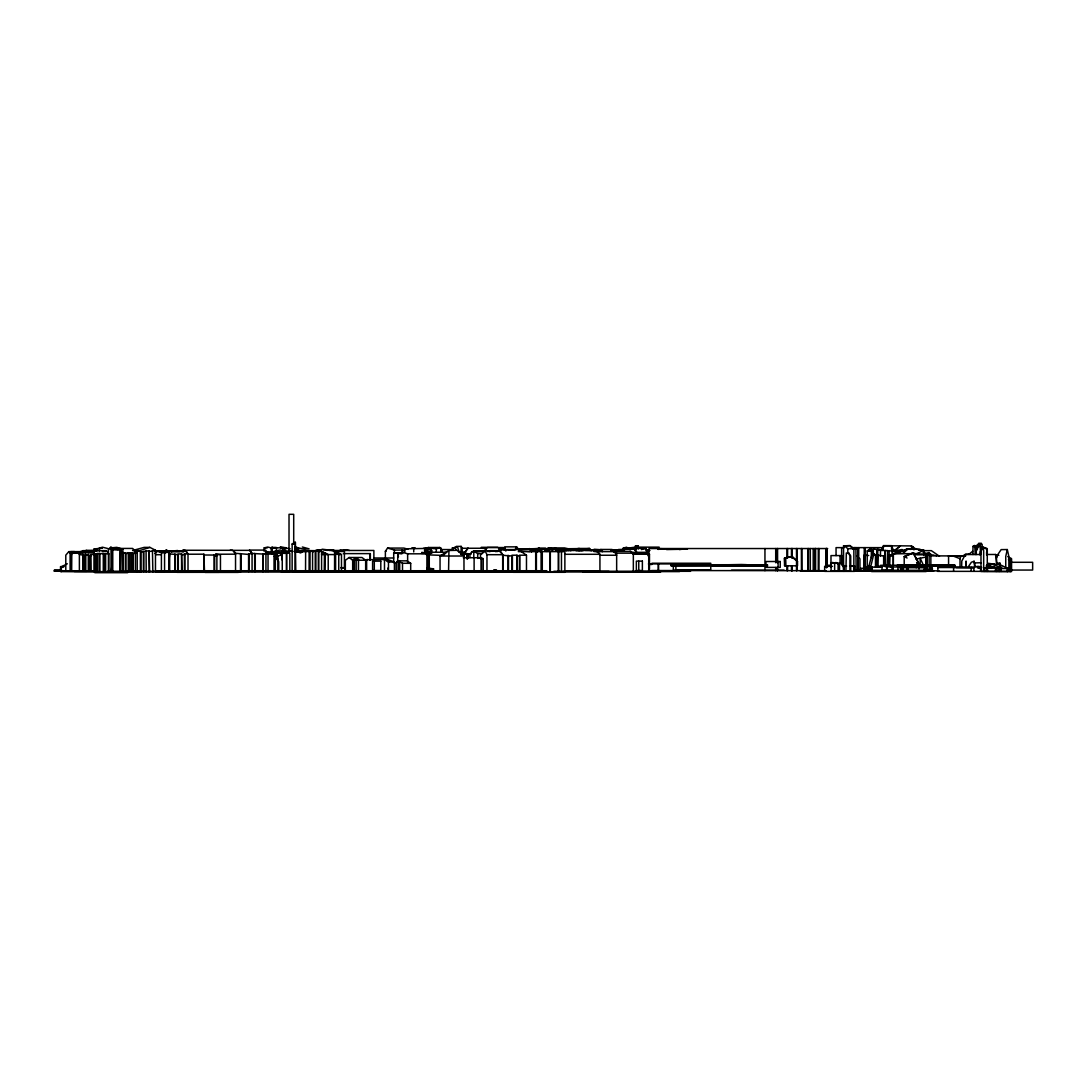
<?xml version="1.0" encoding="UTF-8"?>
<svg xmlns="http://www.w3.org/2000/svg" width="1087" height="1087" viewBox="0 0 1087 1087"><rect width="100%" height="100%" fill="white"/><g stroke="black" fill="none" stroke-linecap="round" stroke-linejoin="round"><path stroke-width="1.5" d="M100.14 548.473L102.137 548.038L99.42 548.038L102.504 547.209L111.173 549.37L111.173 571.762L112.11 563.8M120.1 566.979L120.358 571.762L120.385 549.397L122.845 549.261L122.845 571.762L94.08 571.762M876.72 567.251L877.372 549.709L874.22 549.017L868.133 550.606M893.31 565.308L893.31 555.294L889.139 554.9L892.386 556.218L892.373 550.674M917.591 561.34L919.004 563.881L919.004 568.705L919.004 563.881L913.066 552.848L904.207 556.598L904.207 565.743M439.759 547.495C435.33 551.381 421.96 543.486 424.949 553.297L424.895 548.487L428.36 547.495L439.759 547.495L440.765 548.025L440.765 551.299M456.282 546.381L461.119 546.381L461.092 554.533M864.885 562.006L865.035 555.348L864.206 555.199L864.206 568.623M864.708 555.348L864.355 568.65L864.314 547.631M877.725 555.267L877.073 566.966L876.992 549.723M321.766 549.873L316.956 549.805L312.811 551.992M841.814 563.773L841.99 557.237M884.886 565.661L885.09 557.903M358.438 571.286L358.479 559.452L356.02 557.984L352.677 560.294L352.677 571.286M467.953 557.631L467.505 553.772L461.228 551.313M889.302 565.24L889.642 555.104L889.642 565.24M440.045 571.979L440.045 556.014L464.149 556.014L456.893 550.307L448.931 550.498L448.551 571.979M328.519 550.131L333.396 550.022L323.328 549.873M281.75 559.723L282.253 554.886L280.568 553.12L273.462 553.351M463.918 557.495L463.945 553.854L466.921 553.786L468.076 554.356L468.076 557.631M169.164 558.8L169.681 554.18L166.094 550.076L164.572 553.99L164.572 571.123M338.75 571.667L338.75 554.574L337.187 552.93L335.598 554.574L321.589 554.574L321.983 551.693L325.326 552.998L325.122 571.667M324.456 553.038L324.225 571.667M999.496 565.756L999.931 563.148L996.575 563.161M871.067 566.816L868.431 568.243L866.611 567.482L871.067 566.816L871.244 570.716M977.987 547.794L978.531 544.9L979.998 544.913L982.431 549.234M882.535 549.655L883.323 545.606L891.53 545.647L893.174 549.655M489.082 551.598L490.06 551.625M996.534 564.316L996.534 556.422L1001.141 549.614L1007.296 549.546L1005.747 556.422L1005.747 567.468M74.514 551.585L70.845 551.625L70.111 554.778L70.111 570.743L76.158 570.743M898.84 550.824L902.672 550.769M294.917 570.852L295.351 542.277L292.145 544.003L292.145 570.852M868.989 565.675L872.209 553.759L873.866 553.759L875.497 554.832L875.497 567.006L879.179 566.164L882.019 567.142L882.019 570.811L860.659 570.784L860.659 568.284L867.657 568.284L867.657 570.784M873.866 553.759L870.633 567.006M312.567 570.892L312.567 551.286L315.896 551.218L318.545 551.231L318.532 570.892M960.025 566.273L960.025 558.691L960.962 555.946L965.827 555.797L948.571 555.933L948.571 565.851M161.406 571.123L161.406 552.644L166.556 551.218L166.99 550.076M912.387 553.283L914.493 554.017M986.779 567.89L987.906 565.199L990.502 565.199L991.235 568.352M989.184 568.352L990.502 565.199M986.697 568.352L986.697 567.468L989.632 567.74L987.268 567.74L987.268 550.552L985.338 547.712L982.322 547.739L980.99 550.552L980.99 571.463L1011.576 571.585L1011.576 558.827L1007.717 556.571M976.235 549.234L978.531 544.9M968.531 566.436L971.398 562.251L974.088 561.259L975.121 566.436M215.661 555.865L215.661 554.221L235.594 554.18L232.7 550.307L230.186 550.253M293.014 544.003L293.952 542.291M869.111 550.905L870.334 548.989L873.337 550.905L873.337 554.261M353.791 565.009L352.677 560.294L356.02 557.984M514.64 550.416L516.624 546.856L520.17 551.34M562.101 551.435L562.101 548.799L579.439 548.595L574.778 548.935L573.963 550.362L572.183 550.362M534.641 549.845L539.424 548.555L525.931 549.057M552.807 549.968L553.976 547.93L564.561 547.93L571.776 549.614L571.776 550.362M973.925 546.394L974.754 545.565L976.275 546.394L976.275 554.519M85.37 551.422L86.022 550.443L94.447 550.443M635.379 549.913L636.615 548.106L638.49 548.106M407.924 549.234L403.902 548.079L387.57 548.079L385.382 551.272L385.382 557.631M916.178 567.74L919.004 563.881L916.654 562.726L919.004 563.881M982.077 549.343L980.161 551.883L980.161 555.199M464.529 552.862L468.049 548.242M615.976 549.913L619.074 549.859M483.905 551.612L486.5 548.242L461.649 548.269M501.297 550.239L503.363 547.549L505.876 551.055M483.797 552.019L487.289 547.549L503.363 547.549M464.856 552.196L467.926 548.269M477.777 551.571L472.071 551.571L469.937 554.207L469.937 557.59M161.406 552.644L163.104 552.644L164.409 551.082L167.181 551.788M96.39 571.653L96.39 554.424L97.572 553.786L97.572 571.653M155.128 553.5L157.167 551.082L183.431 551.462L155.033 551.34M986.154 566.055L988.287 563.542L994.116 563.936L988.287 563.542M80.058 551.625L68.821 551.625L65.791 555.158L65.791 570.92L94.297 570.933L94.297 554.506L92.843 552.4L71.457 552.998L71.457 570.933L71.593 553.351L86.308 552.413M536.883 552.142L539.614 549.044L547.862 549.044M573.963 550.362L575.553 548.921L579.385 548.459L589.616 548.459L591.138 550.824M903.283 553.174L907.074 549.112L915.091 549.112L923.801 550.199L923.801 555.131M981.955 548.636L983.287 547.209L987.281 548.636L987.281 555.009M155.196 553.337L157.37 551.15L160.115 551.802M977.322 549.845L977.322 544.954L978.884 543.378L981.153 543.378L982.159 544.451L982.159 547.78M981.153 543.378L979.604 544.927L977.322 544.954M903.446 553.12L907.074 549.628L900.281 551.557L894.288 551.639M497.126 551.652L499.354 549.574L518.309 549.574L526.475 555.212L526.475 571.694L488.552 571.694M998.518 567.903L1000.855 567.577L996.874 567.903L996.874 571.49M996.113 571.422L996.113 568.515L997.771 567.006L999.347 567.006L1001.113 568.61L999.551 568.623L997.771 567.006M995.475 571.382L995.475 568.188L983.993 568.188L983.993 571.382L1008.111 571.422L1008.111 568.528L999.564 564.466L992.567 564.466L999.347 567.006M926.314 570.254L930.866 570.254L930.866 554.424L928.937 552.604L926.314 554.424L934.113 555.117M443.116 555.416L446.703 552.237L433.319 552.237L426.498 554.859M427.952 554.506L427.952 549.574L431.213 548.65L431.186 551.856L431.213 548.487M427.952 549.574L428.971 548.677L426.756 548.636L426.756 553.419M968.857 554.424L972.634 551.258M894.452 550.742L900.389 545.823L911.531 545.932L916.11 549.248L920.091 549.248M441.58 555.362L429.27 554.927L427.884 556.055L427.884 568.786M579.561 550.579L573.61 550.253L574.778 549.465M483.226 570.865L502.67 570.865L502.67 554.71L499.286 550.851L485.101 550.851L480.508 554.506L480.508 557.944M432.286 550.932L426.457 553.297L431.403 553.337M349.09 557.509L345.34 560.335L345.34 571.286L365.653 571.286L365.653 560.24L361.985 557.509L349.09 557.509L352.677 560.24L355.286 560.24L352.677 560.24M998.736 567.903L1001.834 567.183M881.788 548.174L885.076 545.81L900.389 545.851L895.321 549.995L892.835 550.796M448.931 550.498L440.045 556.014M963.014 555.865L965.501 554.193L969.441 554.193M396.769 561.626L397.951 560.851L407.054 560.851L410.696 563.338L410.696 570.879L394.894 570.879L394.894 563.528L397.557 561.816L396.769 561.626L396.769 570.879M867.209 566.042L867.209 550.905L870.171 548.989M843.403 570.77L831.093 570.77L831.093 563.243L832.343 562.468L838.104 563.596L838.104 570.77M972.96 554.519L972.96 546.394L974.441 545.565M271.261 547.59L276.438 547.59L271.261 547.59L271.261 552.767M592.673 550.158L594.344 549.261L601.94 549.818M917.143 553.568L923.801 550.199L918.787 550.199M612.946 550.484L613.652 550.701M61.361 571.613L61.361 566.775L67.34 563.773M615.989 550.851L617.307 550.253M897.903 551.041L902.55 551.489L901.218 551.326M198.377 572.292L201.408 571.028M535.103 549.655L538.948 548.093L545.47 548.093L548.201 549.791M913.46 552.848L904.207 556.598L907.088 558.011M478.402 551.761L482.166 551.286M87.055 552.481L86.552 551.612L85.248 552.114L88.183 552.481M487.669 551.571L490.006 550.674L498.199 550.701L495.658 551.666M838.104 563.963L841.583 563.202L843.403 564.697L843.444 571.368M80.125 551.666L82.992 550.647L106.377 550.633L108.809 553.84L108.809 571.653L60.519 571.613L60.519 566.599L63.888 566.599M459.257 552.223L457.559 547.074L451.961 548.147L454.543 548.147M937.877 571.259L937.877 567.523L941.22 566.327M843.553 567.523L843.553 545.823L850.143 545.633L853.852 548.663L853.852 570.865M850.143 545.633L843.553 545.823M568.107 550.565L570.838 549.642M853.798 566.259L850.808 566.259L854.545 566.001L854.545 571.368L824.653 571.368L824.653 566.341L832.479 566.341M134.462 550.729L137.533 549.737M155.468 571.911L155.468 550.226L149.884 547.386L137.22 551.354L134.19 551.354M984.822 567.767L994.687 567.088L984.822 567.767L984.822 571.422M276.574 555.973L274.372 556.34L276.574 555.973L278.72 561.83L278.72 571.015M300.08 552.862L301.425 552.481M585.254 550.348L593.937 550.348L593.937 551.476L600.921 549.465L612.117 549.465L613.544 551.748M843.444 566.327L846.624 566.11M887.101 571.015L887.101 567.006L880.47 565.322L896.829 565.267L900.81 566.979L891.598 566.979L887.114 565.43L887.631 550.579L885.103 550.565M183.051 551.748L186.176 550.864L188.01 553.935L188.01 571.218L235.594 571.218M166.556 551.218L186.176 550.864M132.546 550.552L144.109 547.386L149.884 547.386M85.248 552.481L92.028 550.633L94.42 553.786L94.42 571.653M876.72 555.009L885.103 556.204L884.995 565.607L885.131 550.47L884.764 565.607M114.434 547.984L109.76 548.025L116.798 547.345L122.845 549.261M102.26 551.748L106.377 550.633M626.723 547.182L622.987 548.188L632.267 548.188M630.175 549.587L634.536 548.405L645.746 548.405L647.906 552.291L647.906 555.702M641.398 549.587L645.746 548.405M870.918 550.47L873.69 549.723M887.06 550.729L901.272 551.394L893.215 551.326M893.31 565.376L893.31 553.854L899.791 552.753L899.791 550.946L892.373 550.946L892.386 556.218M900.281 551.082L906.585 549.438M373.126 570.906L366.632 570.906L366.632 559.71L367.501 559.479M366.632 559.71L385.409 559.479L388.48 560.878L388.48 570.906L387.869 568.039M872.752 554.465L873.106 549.288M277.022 556.096L275.514 553.12L271.505 553.731L275.514 553.432L277.022 556.096L282.253 554.886L280.568 553.351M326.861 550.47L330.081 549.696L334.117 550.674M343.071 550.47L346.25 549.696L349.416 550.47M264.168 551.326L264.168 547.889L267.728 547.046L271.261 547.93L283.992 547.753L282.851 547.522L282.851 551.163M894.234 550.878L902.169 549.506M900.281 551.557L906.585 550.063M784.515 558.052L792.328 556.476L797.505 561.503L797.505 565.811L784.515 565.811L784.515 558.052L784.868 565.811M785.466 565.811L785.466 557.78L792.328 556.476M352.908 572.251L357.732 571.191M102.137 548.038L94.08 549.003L94.08 552.25M915.906 559.071L925.811 557.074M94.42 553.786L96.39 554.424M635.474 549.139L635.474 545.946L636.384 545.769L638.286 545.769L638.286 548.989M638.286 545.769L635.474 545.946M900.81 571.015L901.15 566.775L901.15 571.015M111.608 548.364L114.434 547.821M1008.437 559.37L1010.53 559.954L1010.53 571.585M998.736 567.509L1000.461 567.183M413.889 548.391L411.742 548.079L415.112 547.739M137.22 571.911L137.22 551.354L140.372 551.177L140.997 552.047L143.674 551.68L143.674 571.911M79.84 552.114L86.552 551.612M576.042 550.633L578.637 550.294M854.45 570.988L908.039 571.015L908.039 566.993C905.362 565.281 890.43 563.963 901.15 566.775M635.447 553.827L649.469 554.221L649.469 571.368M280.935 548.296L283.992 547.984L280.935 547.943M666.548 549.56L687.473 549.139M679.389 549.56L683.574 549.03M1011.413 558.501L1009.47 558.732L1010.53 559.954M155.468 550.226L152.452 550.565L152.846 571.911M318.355 551.652L321.589 551.286L321.589 571.667M526.448 549.112L529.505 548.786L531.529 551.979M585.295 548.921L589.616 548.459M618.34 550.593L623.924 549.981L612.742 549.981M168.716 551.34L177.398 550.905L171.828 551.34M547.875 551.462L547.875 548.256L552.114 548.011L552.114 551.258M547.875 548.256L552.114 548.011M618.34 549.519L634.142 549.057L636.697 552.386L634.536 548.405M629.604 549.519L634.142 549.057M385.382 551.272L386.157 551.191M119.162 549.451L111.173 549.37L120.643 549.709L120.141 571.762M173.73 550.892L177.643 550.498M657.934 549.383L664.524 548.813L659.17 548.622M767.626 565.96L712.95 565.96L712.95 565.023L741.388 564.533L746.579 564.71L746.579 565.648L671.087 565.729L671.087 564.792L737.91 564.805M671.087 565.729L746.579 565.648M143.484 571.911L143.484 551.381L149.164 550.783L149.626 571.911M149.626 551.408L152.846 551.136M357.745 559.995L358.479 559.452M88.455 552.699L92.843 552.4M901.857 571.015L901.857 566.952L900.987 566.803M294.767 551.34L302.091 552.155L294.767 552.142L312.648 551.218M914.412 553.827L919.317 554.017M886.761 571.015L886.761 566.925L892.509 566.911L893.188 571.015M902.183 566.096L924.888 565.96L924.888 565.023L897.414 565.254L897.414 566.191M909.14 566.205L954.916 566.178L954.916 565.24L924.589 565.023L924.888 565.96M110.534 547.345L120.725 549.56L120.643 571.762M537.195 548.813L539.424 548.704L538.948 548.093M299.02 552.373L301.67 552.345M791.322 556.476L797.505 561.503M461.065 554.288L463.918 554.193M712.95 565.96L737.91 565.743M177.969 571.123L177.969 554.003L181.57 553.894L182.032 571.123M407.34 548.718L404.799 548.799L404.799 551.965M404.799 548.799L424.963 548.459M428.36 548.364L429.338 548.324L428.36 547.495M893.31 553.854L919.317 553.568M974.754 562.917L981.126 562.74M167.819 550.864L169.681 553.949L178.322 554.642L178.322 571.123M746.579 564.71L671.087 564.792M97.327 571.653L97.327 553.405L103.686 553.772L103.686 571.653M897.414 565.254L954.916 565.24M268.041 571.531L268.041 553.31L265.527 550.09L249.494 550.09L252.075 553.432L265.935 554.234L265.935 571.531M988.436 563.555L988.436 566.273M128.28 571.232L128.28 553.392L127.519 552.685L131.772 553.31L131.772 571.232M397.951 560.851L402.503 563.256L410.696 563.338M545.022 550.307L546.19 551.476L546.19 549.492L545.022 550.307L544.111 549.329L539.614 549.044M473.796 557.876L473.796 551.177L477.696 553.596L482.601 553.528M924.589 565.96L939.576 565.96L939.576 565.023M103.36 571.653L103.36 553.405L108.809 553.84M268.041 553.31L265.269 553.337L265.935 554.234M248.583 571.49L248.583 553.813L252.075 553.745L249.82 550.362L233.569 550.362L235.539 553.297L235.539 571.49M122.845 552.441L125.888 553.337L125.888 571.232M387.57 548.079L394.391 550.036L404.636 550.036M77.965 552.4L79.378 554.452L85.601 555.62L85.601 570.933M467.505 559.003L467.505 553.99L471.337 553.962M282.851 547.522L286.085 547.753L286.085 548.826M908.039 566.993L901.653 566.898L901.585 571.015M996.113 568.515L997.703 568.515M906.014 549.288L911.667 549.261L911.531 545.932M155.577 554.71L161.406 554.683M126.663 571.449L141.908 571.395L126.133 571.3M877.372 549.709L880.456 549.805L880.456 556.367M334.728 551.489L344.416 551.476L344.416 568.352M631.696 552.373L647.906 552.291M274.372 571.015L274.372 553.976L277.022 553.962L277.022 559.683L275.65 555.973M980.488 554.506L965.419 554.547L961.791 561.014L961.655 566.748M987.186 554.492L995.556 554.479L997.064 557.101M365.653 560.24L358.044 560.24M712.95 565.023L767.626 565.023M292.145 544.003L294.917 544.003M972.96 546.394L976.275 546.394M504.64 546.856L516.624 546.856M635.474 547.141L627.933 548.106L632.457 548.12M637.349 547.141L659.17 547.141M481.256 547.318L497.737 547.318M844.3 547.631L836.052 547.631L836.052 555.593M851.162 547.631L882.59 547.631L882.59 550.09M283.992 547.753L286.085 547.753M423.387 548.337L429.338 548.324M498.471 548.12L505.346 548.12M118.673 548.432L132.6 548.432L137.22 552.875L134.652 552.821L135.413 553.568L135.413 571.232M827.669 548.541L648.966 548.541L648.966 564.357M517.127 548.786L529.505 548.786M538.853 548.595L528.065 548.826L537.127 548.826M565.104 548.935L574.778 548.935M657.934 548.813L672.649 548.813M94.08 549.003L97.613 549.003M517.045 549.112L535.103 549.057M551.163 549.044L558.405 549.329L552.047 549.329M658.613 549.03L660.176 549.03M857.901 570.716L857.901 549.044L852.616 549.044L854.287 547.59L854.382 549.044M111.173 549.451L120.358 549.451L120.385 571.762M544.111 549.329L548.881 549.329M441.037 549.546L453.306 549.587M553.976 547.93L559.832 549.614L571.776 549.614M503.009 549.764L508.526 549.764M591.369 549.791L594.766 549.791M611.016 549.913L619.074 549.913M508.594 549.968L513.961 549.968M133.117 550.28L137.696 550.28M232.7 550.307L182.698 550.253L185.143 550.307L188.01 554.221L203.894 554.193L204.492 571.218M317.717 550.362L319.238 550.362M591.015 550.212L594.032 550.212M599.209 550.212L601.328 550.212M610.894 550.212L619.21 550.212M648.817 550.239L645.841 550.239L647.825 552.903M303.599 550.565L305.637 550.565L305.542 570.892M328.953 550.47L373.874 550.47L373.874 560.389M597.741 550.579L555.96 550.239L571.395 550.579M646.792 550.511L649.958 550.511M880.456 550.47L885.131 550.47M316.113 550.701L294.957 550.416M531.19 550.769L535.891 550.769M593.312 550.606L596.505 550.606L599.929 554.288L599.929 571.436M892.957 550.647L896.299 550.647M922.999 550.647L931.342 550.647L939.481 556.286M155.128 550.932L163.376 551.027M867.209 550.905L873.337 550.905M95.819 551.272L96.797 551.272M183.771 551.15L178.975 551.15L183.336 551.449M289.427 551.136L290.963 551.136M297.743 551.272L311.901 551.272M321.589 551.286L318.532 551.286L322.268 549.22L333.356 550.552M293.15 551.34L281.859 551.34L281.859 554.601M163.702 551.557L179.627 551.557M518.309 551.625L564.873 551.625L564.873 572.292L513.309 572.292M597.279 551.598L595.948 551.693M265.948 552.114L282.525 552.114M163.104 552.644L166.27 552.644M393.698 552.943L401.606 553.582L393.698 552.943L393.698 562.699M848.662 553.011L846.311 553.011L845.931 570.784L850.7 570.784L850.7 555.933L848.662 553.011L849.966 555.933L849.966 570.784M266.858 553.201L289.821 553.201L289.821 571.015L268.041 571.015M266.858 553.351L286.357 553.351L286.357 571.015M421.484 553.392L428.21 553.392M343.315 553.609L370.354 553.609L370.354 560.281M268.041 553.99L274.413 553.976L274.413 571.015M398.44 556.829L397.733 553.718L402.625 552.305L407.639 553.813L426.906 553.813L426.906 570.838M633.341 554.221L649.469 554.221M914.289 554.017L928.312 554.017M564.873 554.302L599.929 554.288M235.539 553.297L248.977 554.465L248.977 571.49M337.908 554.574L341.481 554.574L341.481 571.667M204.492 555.009L214.071 555.049L214.669 555.851L214.669 571.218M873.839 554.832L875.497 554.832M916.599 554.818L926.871 554.818M499.354 549.574L503.159 555.212L508.485 555.878L508.485 571.694M511.963 571.694L511.963 555.212L517.032 555.212L517.398 571.694M519.423 571.694L519.423 555.212L526.475 555.212M995.665 555.294L998.858 555.294M517.398 555.797L519.79 555.797L519.79 571.694M842.031 555.593L830.984 555.593L830.984 567.034M856.651 555.77L858.01 555.77L859.939 558.949L859.939 570.702L853.798 570.716M508.485 555.878L512.398 555.878L512.398 571.694M856.801 555.824L858.689 555.824L858.689 547.631M929.494 555.865L960.962 555.946M463.279 557.726L481.527 557.726L481.527 570.648M373.67 557.998L393.684 557.998M480.699 558.636L483.226 558.636L483.226 570.648M383.602 559.411L387.475 559.411L394.418 562.033L394.418 570.906L379.621 570.906M394.418 562.033L388.48 562.033L386.333 560.878M1011.372 562.292L1032.65 562.292L1032.65 570.05L1011.372 570.05M651.969 563.243L710.762 563.243L710.762 569.805L674.986 569.805M831.093 563.243L833.416 563.243M834.952 563.202L841.583 563.202M648.423 563.895L675.883 563.922L675.883 570.933L648.423 570.974M648.626 564.452L651.996 564.452M827.384 565.267L830.876 565.267M850.075 566.001L854.545 566.001M842.833 566.341L845.971 566.341M61.361 566.775L63.78 566.775M865.646 570.811L865.646 567.006L869.328 566.164L872.182 567.142L882.019 567.142M997.608 567.251L999.456 567.251M344.416 567.672L340.679 567.672L345.136 568.216L345.136 570.852L340.679 570.852M937.877 567.523L973.884 567.509L977.295 566.327L980.556 567.713L980.556 571.259M978.11 567.754L981.479 567.754M426.906 567.971L433.536 568.854L433.536 570.852L410.968 570.838M977.267 567.713L980.556 567.713M929.467 568.175L932.347 568.175L932.347 570.335L853.512 570.308M426.987 568.854L433.536 568.854M998.858 567.455L1001.113 568.528L1008.111 568.528M497.085 570.865L495.821 570.104L493.919 570.104L493.919 570.865M731.524 570.145L784.121 570.145M853.635 570.254L854.545 570.254M882.535 570.281L893.174 570.281M495.821 570.104L495.821 570.865L493.919 570.104L497.085 570.512M172.792 570.729L546.87 570.729M651.534 570.539L825.903 570.689M866.611 570.716L871.516 570.716L871.516 567.659M890.837 570.702L934.113 570.702M163.132 570.865L169.001 570.865M289.93 570.892L321.589 570.892M915.648 570.824L939.032 570.824M68.902 571.178L76.525 571.178M155.563 571.123L188.01 571.123M564.112 571.042L599.929 571.042M800.331 570.988L825.699 570.988M74.283 571.436L95.588 571.341M107.654 571.232L165.129 571.273M426.457 571.422L464.122 571.422M473.796 571.286L506.719 571.286M553.827 571.259L690.558 571.3M937.483 571.354L983.259 571.354M156.243 571.49L546.87 571.599M599.413 571.436L609.046 571.436M634.74 571.558L679.62 571.558M871.529 571.558L926.192 571.558M187.453 571.776L289.074 571.776M292.838 571.803L351.278 571.789M423.55 571.884L451.309 571.884M582.632 571.789L646.48 571.667M115.263 571.911L222.944 572.075M236.952 571.966L240.281 571.966M281.37 571.925L660.638 571.979M176.964 572.333L219.017 572.292M333.057 572.251L378.724 572.251M205.076 572.387L238.42 572.387M94.814 572.686L127.682 572.686M264.168 547.889L267.239 547.902M429.338 548.011L440.765 548.025M298.137 548.853L298.137 547.97L295.175 547.97L298.979 548.826L294.754 548.826M290.188 548.826L280.147 547.087L283.992 547.943M545.103 549.492L548.242 549.465M551.462 549.465L561.109 549.492M584.616 550.104L601.26 550.117M611.261 550.117L616.247 550.131M586.178 550.253L602.456 550.253M593.937 551.476L597.252 551.476L593.937 550.348M285.922 551.462L289.224 551.476M295.569 551.489L299.808 551.489L295.474 550.375M282.212 552.468L274.033 552.441L276.777 552.672M460.766 552.644L463.823 552.644M633.341 553.161L630.202 551.381L613.639 551.381L616.655 553.147L633.341 553.161L633.341 572.061M502.67 554.71L486.962 554.683L485.101 550.851M844.11 545.633L847.806 548.65L853.852 548.663M464.937 553.759L467.505 553.772M85.425 570.933L85.425 554.452L91.159 555.647L90.968 554.465L94.297 554.506M887.114 565.43L893.188 567.02M95.33 571.477L54.35 571.205L54.35 570.267L60.831 570.295M54.35 571.205L86.729 571.3M657.934 549.193L664.075 548.731M426.756 548.622L431.213 548.65M278.639 551.639L273.788 551.612L280.011 550.008L286.941 551.72M948.571 555.933L952.973 555.946L960.025 558.691M214.669 555.851L216.884 555.865L216.884 571.218M746.022 564.792L767.15 564.941M746.022 565.729L767.15 565.879M184.437 571.123L184.437 553.908L188.01 553.935M182.032 554.628L184.858 554.655L184.858 571.123M54.35 570.267L61.416 570.322M785.466 557.78L785.684 565.811M478.674 557.862L483.226 558.636M426.539 553.229L428.278 553.242M956.207 567.523L973.884 567.727M131.119 571.232L131.119 552.699L135.413 553.568M166.094 550.076L169.681 554.18M93.006 551.557L82.965 551.367M125.888 553.337L128.28 553.392M980.161 546.829L981.643 546.883M578.366 550.484L583.053 550.661M632.688 553.731L634.047 553.867M265.636 552.21L272.769 552.794M864.206 555.199L868.69 555.511M162.792 551.109L167.561 551.462M901.096 551.367L896.096 550.946M835.808 562.468L838.104 563.596M163.132 550.932L167.833 551.34L166.99 551.095M333.396 550.022L334.606 550.701L334.619 552.699L337.187 552.93M899.954 551.367L896.571 551.041L899.533 551.204M340.136 550.036L345.014 550.511M328.519 550.036L333.342 550.511M355.463 558.99L358.479 559.9M391.863 571.205L395.057 571.599M378.086 571.259L380.695 571.599M273.91 553.188L277.022 553.962M529.98 551.517L520.089 550.905L521.937 551.517M176.366 571.218L181.23 572.075M932.347 568.175L931.45 567.998L931.45 570.335M180.496 571.382L183.785 572.075M930.948 554.343L923.053 552.427M294.862 547.006L302.634 548.853L309.075 548.853L302.335 547.006M910.716 549.411L910.023 549.248M86.022 550.443L90.357 551.517M877.372 549.017L880.456 549.805M157.167 551.082L159.993 551.802M570.77 550.565L567.754 549.75L581.722 550.525M294.74 547.046L298.137 547.97M421.878 552.305L426.906 553.813M613.408 550.62L612.212 550.851M472.071 551.571L473.796 552.114M978.599 566.313L981.643 567.278M110.725 547.209L117.858 549.506M589.711 550.402L586.559 549.329L579.955 549.329L583.067 550.402M265.88 552.468L266.954 552.848M321.956 551.693L325.923 553.854M325.326 552.998L328.22 554.574L328.22 571.667M341.481 554.574L334.619 550.701L334.551 571.667M334.619 552.699L336.807 553.949M857.901 549.044L855.904 547.59L856.148 570.716M282.851 547.943L283.992 548.826L283.775 547.943M355.286 557.984L358.438 560.566M983.287 547.209L984.632 548.636M978.884 543.378L979.917 544.478M566.68 550.824L565.009 548.813L565.009 550.375M68.821 551.625L70.872 554.207M622.878 549.057L624.604 551.272M216.299 555.049L216.884 555.865M462.845 554.288L464 556.014M277.864 555.905L277.864 571.015M600.921 549.465L602.32 551.693M529.6 548.555L531.529 551.652M461.119 546.381L462.152 548.052L462.152 554.479M974.754 545.565L975.256 554.519M184.437 553.908L184.858 554.655M867.331 566.816L867.779 567.659M870.334 548.989L871.353 550.905L871.353 557.631M913.066 552.848L913.42 553.555M982.322 547.739L983.667 550.552L983.667 571.463M928.366 552.604L929.14 554.424L929.14 570.254M454.977 547.074L455.997 550.185M272.226 547.06L272.389 552.495M295.351 542.277L295.786 570.852M70.845 551.625L71.593 554.778M272.008 551.163L271.261 547.943L276.438 547.93L276.438 551.15M1007.296 549.546L1008.858 556.422L1008.858 569.044M995.556 554.479L996.847 564.343M999.931 563.148L1000.353 565.756M979.998 544.913L980.664 554.193M85.425 554.452L85.601 555.62M974.088 561.259L974.618 566.436M858.01 555.77L858.254 570.702M877.372 555.267L877.644 566.966M891.53 545.647L891.612 549.655M1009.809 560.09L1009.809 571.585M1007.771 568.419L1007.771 571.585M1007.16 569.493L1007.16 571.49M1001.113 568.528L1001.113 571.422M999.551 568.623L999.551 571.422M999.007 567.577L999.007 571.49M987.512 568.188L987.512 571.382M986.996 567.088L986.996 571.422M986.616 551.883L986.616 555.199M973.884 571.259L973.884 567.36L953.598 567.36L953.598 571.259M971.18 567.36L971.18 571.259M966.058 567.061L966.058 561.014L965.935 566.735M941.831 564.995L941.831 565.933M939.127 565.023L939.127 565.96M936.573 555.865L936.355 555.172L936.355 555.865M926.138 554.017L926.138 570.308M925.811 554.017L925.811 570.308L920.159 558.215L920.159 567.278M924.113 570.743L924.113 567.699L897.903 567.699L897.903 570.743M914.289 553.229L914.289 554.492M912.129 565.118L912.129 566.055M907.482 566.83L907.523 571.015M907.21 566.898L907.21 571.015M903.025 567.699L903.025 570.743M895.579 550.946L895.579 553.242M892.943 567.034L892.943 571.015M892.509 566.83L892.509 571.015M892.237 566.83L892.237 571.015M889.125 550.606L889.139 565.688M886.666 567.006L886.666 571.015M883.649 555.647L883.649 565.417M882.291 547.631L882.386 550.063M877.725 549.805L877.725 566.966M872.182 567.142L872.182 570.811M870.918 547.631L870.918 550.606M870.347 567.482L870.347 570.716M868.431 568.243L868.431 570.716M865.035 547.631L865.035 568.65M864.708 547.631L864.559 570.784M863.744 568.284L863.744 570.784M858.295 547.631L858.295 555.824M847.806 548.65L847.806 553.405M844.191 566.11L844.191 571.368M841.963 555.593L841.963 565.403M841.637 547.631L841.637 563.773M840.061 555.593L840.061 563.773M839.504 563.963L839.504 570.77M834.639 563.596L834.639 570.77M826.786 548.541L826.786 567.523M826.691 548.541L826.691 567.523M826.297 548.541L826.297 567.523M826.202 548.541L826.202 567.523M819.014 548.541L818.973 570.689M818.307 548.541L818.266 570.689M815.603 548.541L815.603 570.689M815.182 548.541L815.182 570.689M815.114 548.541L815.114 570.689M813.212 548.541L813.212 570.689M810.304 548.541L810.304 570.689M808.456 548.541L808.388 570.689M801.893 548.541L801.948 570.689M801.404 548.541L801.459 570.689M796.975 548.541L797.029 561.191M797.029 565.947L796.975 570.689M796.499 548.541L796.54 561.191M796.54 561.544L796.499 570.689M792.11 548.541L792.11 558.039M792.11 565.947L792.11 570.689M792.07 548.541L792.07 558.039M792.07 565.947L792.07 570.689M787.586 548.541L787.586 558.039M787.586 565.947L787.586 570.689M787.002 548.541L787.002 558.039M787.002 565.947L787.002 570.689M778.102 561.517L778.102 567.4M777.572 548.541L777.572 562.781M777.572 567.523L777.572 570.689M777.259 548.541L777.259 562.781M777.259 567.523L777.259 570.689M775.71 548.541L775.71 562.781M775.71 567.523L775.71 570.689M764.949 548.541L764.949 570.689M734.214 565.172L734.214 566.11M717.95 564.86L717.95 565.797M674.701 564.764L674.701 565.702M673.329 563.922L673.329 570.933M658.573 563.922L658.573 570.933M658.26 563.895L658.26 570.974M648.722 554.193L648.722 571.368M638.762 561.123L638.762 570.498M636.384 545.769L636.384 548.989M616.655 553.161L616.655 572.061M561.463 551.625L561.463 572.292M559.832 549.614L559.832 550.851M558.732 551.625L558.732 572.292M558.256 551.625L558.256 572.292M550.321 551.625L550.321 572.292M549.845 548.256L549.859 572.292M542.291 551.625L542.291 572.292M541.095 551.625L541.095 572.292M536.394 551.625L536.394 572.292M535.687 551.625L535.687 572.292M525.578 570.729L525.578 571.599M521.706 570.729L521.706 571.599M517.032 555.212L517.032 571.694M508.064 555.212L508.064 571.694M503.159 555.212L503.159 571.694M486.962 554.683L486.962 570.865M481.989 570.729L481.989 571.599M481.269 557.889L481.269 570.648M477.696 553.596L477.696 558.419M474.109 557.726L474.109 570.648M466.921 553.786L466.921 558.867M464.529 570.729L464.529 571.599M463.945 553.854L464 571.979M441.974 549.587L441.974 551.775M441.227 549.587L441.227 551.775M436.295 548.487L436.295 551.693M430.153 549.574L430.153 552.862M429.542 567.971L429.542 570.852M429.27 554.927L429.27 568.786M426.634 570.729L426.634 571.599M422.707 570.729L422.707 571.599M413.726 548.786L413.726 551.951M407.639 553.813L407.639 563.093M402.679 550.185L402.679 553.541M402.503 563.256L402.503 570.879M402.136 550.036L402.136 553.419M399.703 561.286L399.703 570.879M398.576 561.3L398.576 570.879M397.733 553.582L397.733 561.49M394.391 550.036L394.391 553.419M384.485 559.723L384.485 570.906M374.295 561.137L374.295 570.526M370.164 553.609L370.164 560.281M369.444 570.729L369.444 571.599M356.169 559.656L356.169 571.286M354.43 559.492L354.43 571.286M353.574 559.547L353.574 571.286M351.984 570.729L351.984 571.599M335.598 554.574L335.598 571.667M318.545 551.231L318.545 570.892M315.896 551.218L315.896 570.892M315.244 551.286L315.244 570.892M310.04 551.231L310.04 570.892M309.116 551.272L309.116 570.892M293.707 542.44L293.707 514.314L289.02 514.314L289.02 552.359M286.751 553.201L286.751 571.015M284.889 547.508L284.889 550.783M282.253 553.351L282.253 571.015M275.337 556.327L275.337 571.015M263.095 554.288L263.095 571.531M262.891 554.071L262.891 571.531M255.282 554.085L255.282 571.531M254.684 553.419L254.684 571.531M252.075 553.432L252.075 571.531M241.232 554.465L241.232 571.49M240.512 553.568L240.512 571.49M220.457 571.218L220.457 554.9L215.661 554.221M214.071 555.049L214.071 571.218M203.894 554.193L203.894 571.218M181.57 553.894L181.57 571.123M175.36 554.71L175.36 571.123M174.925 553.962L174.925 571.123M171.583 551.027L171.583 552.114M169.681 553.949L169.681 571.123M168.811 554.166L168.811 571.123M149.164 550.783L149.164 571.911M146.079 550.96L146.201 571.911M140.997 552.047L140.997 571.911M140.372 551.177L140.372 571.911M133.266 553.541L133.266 571.232M132.451 552.753L132.451 571.232M129.584 553.351L129.584 571.232M128.932 552.74L128.932 571.232M125.385 552.807L125.385 571.232M123.239 552.835L123.239 571.232M112.695 549.709L112.695 571.762M112.314 549.587L112.314 571.762M111.621 549.587L111.621 571.762M108.428 549.275L108.428 571.762M105.616 553.867L105.616 571.653M105.262 553.446L105.262 571.653M99.746 553.854L99.746 571.653M99.42 547.902L99.42 551.435M99.433 553.446L99.433 571.653M94.922 553.677L94.922 571.653M90.968 554.465L91.159 570.933M89.745 555.634L89.745 570.933M88.292 554.465L88.292 570.933M84.188 555.606L84.188 570.933M82.761 554.424L82.761 570.933M79.378 554.452L79.378 570.933M917.795 561.272A118.931 38.969 59.8 0 1 913.651 553.528M483.633 550.661L473.796 551.177L483.633 550.661M540.293 550.715L537.304 550.715L542.005 550.837L540.293 550.715M614.332 551.625L597.605 551.625L599.929 555.253L616.655 555.253L614.332 551.625M380.803 561.137L372.596 561.137L372.596 570.526L380.803 570.526L380.803 561.137M642.376 561.123L636.357 561.123L636.357 570.498L642.376 570.498L642.376 561.123M780.235 561.517L765.968 561.517L765.968 567.4L780.235 567.4L780.235 561.517M913.977 549.682L912.903 546.965L913.95 549.655M926.912 570.308L926.912 554.017L926.776 570.308M807.954 570.689L807.954 548.541L807.899 570.689M791.621 556.449L791.621 548.541L791.581 556.449M791.621 570.689L791.621 565.947L791.581 570.689"/></g></svg>
